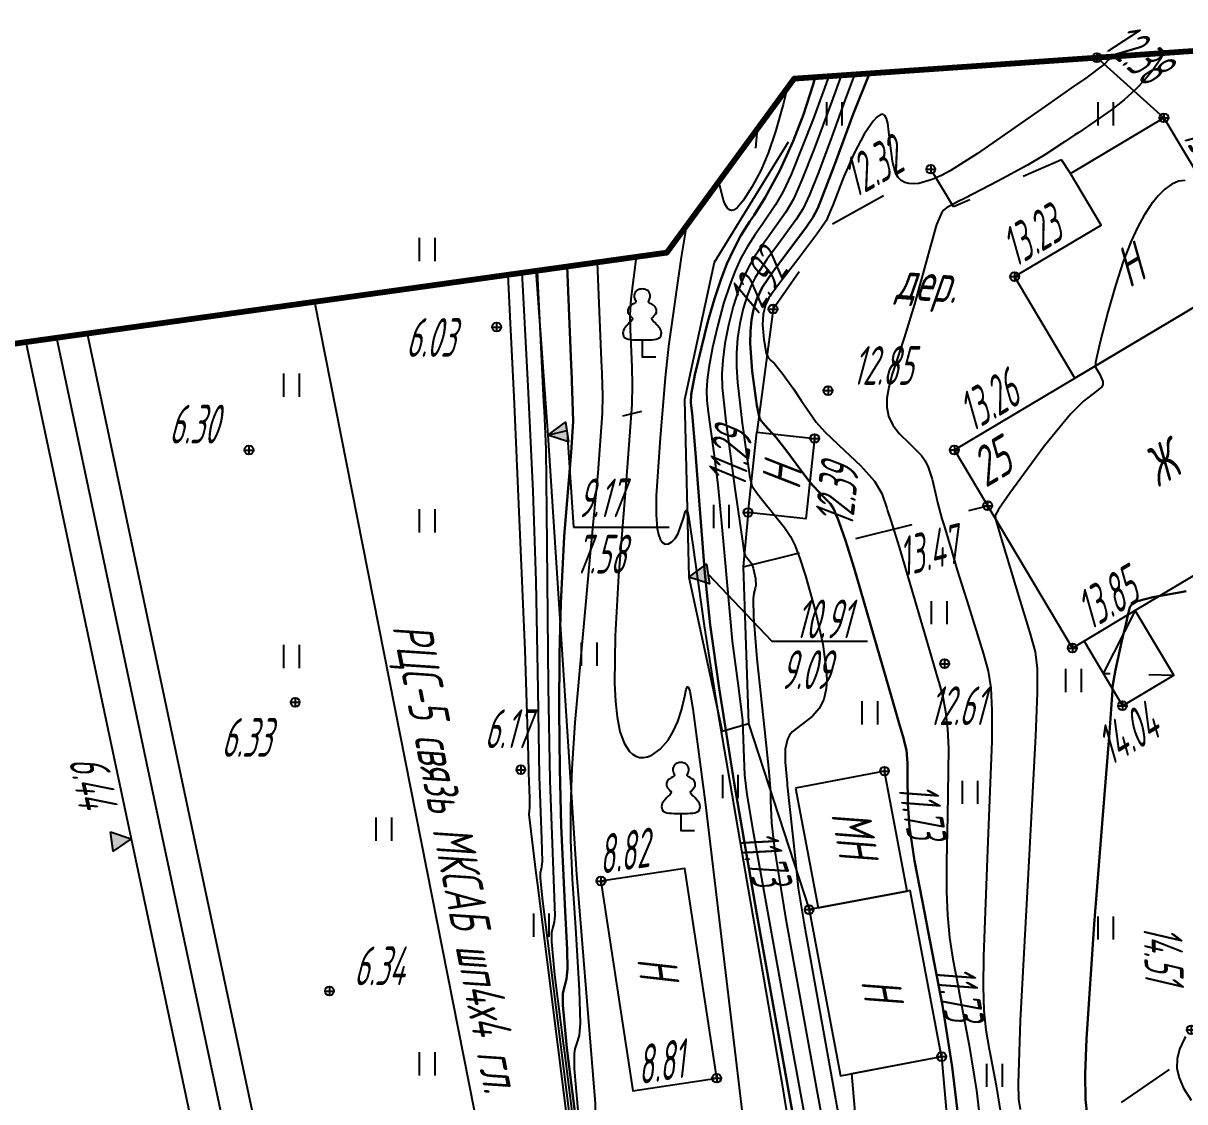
# Model space of a CAD drawing. Extents: x 1233805 to 1234355, y 654698 to 655114.
# Drawn here: x 1234101.63 to 1234131.59, y 655072.75 to 655100.57 of the extents above; entities that cross this region are included whole.
import ezdxf

# ---------------------------------------------------------------- set-up
doc = ezdxf.new("R2010")
doc.units = 0
for name, pattern in [('ИИDash_05_15', [2, 0.5, -1.5]), ('ИИDash_15_15', [3, 1.5, -1.5]), ('ИИDash_20_10', [3, 2, -1])]:
    doc.linetypes.add(name, pattern=pattern)
for name, color, linetype, lineweight in [('ИИ_ГОРИЗОНТАЛИ_ОСН', 32, 'Continuous', 25), ('ИИ_ГОРИЗОНТАЛИ_УТОЛЩ', 32, 'Continuous', 30), ('ИИ_ДОРОГИ_АД', 7, 'Continuous', 25), ('ИИ_ДОРОГИ_ЖД', 7, 'Continuous', 25), ('ИИ_КАБЕЛЬ_СВЯЗИ', 212, 'Continuous', 25), ('ИИ_ОГРАДЫ', 7, 'Continuous', 25), ('ИИ_ОТМЕТКИ', 7, 'Continuous', 25), ('ИИ_СООРУЖЕНИЕ', 7, 'Continuous', 25), ('ИИ_СТРОЕНИЕ', 7, 'Continuous', 25), ('ИИ_УГОДЬЯ', 7, 'Continuous', 25)]:
    doc.layers.add(name, color=color, linetype=linetype, lineweight=lineweight)
doc.layers.add('Оформление точек', color=7, linetype='Continuous')
doc.styles.add('VNIPISIMPLEXCUR', font='simplex.shx', dxfattribs={"width": 0.8, "oblique": 15})
doc.styles.add('ГОСТ 2.304 КУРСИВ', font='cs_gost2304.shx', dxfattribs={"oblique": 15})
doc.linetypes.add('ИИ05133', pattern='A,4,[4,3dservice.shx,S=0.7,R=0,X=0,Y=0],4,-2', length=10)
doc.linetypes.add('ИИ05155', pattern='A,0,[41,3dservice.shx,S=3,R=0,X=0,Y=0],-12', length=12)
doc.linetypes.add('ИИ052801П', pattern='A,2,[39,3dservice.shx,S=0.8,R=0,X=0,Y=0],2', length=4)
doc.linetypes.add('ИИ054751', pattern='A,2.5,[1,3dservice.shx,S=0.8,R=0,X=0,Y=0],2.5', length=5)

# ---------------------------------------------------------------- blocks, each defined once
blk = doc.blocks.new('ИИ05401')
at = {"color": 0, "linetype": 'Continuous', "lineweight": 25}
for points in [[(-0.4, 1.2), (-0.4, 0)], [(0.4, 1.2), (0.4, 0)]]:
    blk.add_lwpolyline(points, dxfattribs=at)
blk = doc.blocks.new('ИИ053881')
at = {"color": 0, "linetype": 'Continuous', "lineweight": 25}
blk.add_lwpolyline([(0, 0.875), (0.129, 0.876), (0.342, 0.878), (0.479, 0.882), (0.614, 0.891), (0.726, 0.907), (0.816, 0.94), (0.906, 1), (0.956, 1.071), (0.983, 1.151), (0.991, 1.231), (0.986, 1.295), (0.963, 1.379), (0.932, 1.445), (0.884, 1.516), (0.798, 1.61), (0.719, 1.692), (0.646, 1.766), (0.575, 1.842), (0.536, 1.889), (0.511, 1.929), (0.501, 1.967), (0.504, 1.992), (0.518, 2.017), (0.545, 2.049), (0.608, 2.115), (0.679, 2.198), (0.732, 2.29), (0.745, 2.372), (0.736, 2.444), (0.709, 2.515), (0.672, 2.575), (0.633, 2.617), (0.596, 2.646), (0.548, 2.678), (0.495, 2.709), (0.408, 2.76), (0.363, 2.789), (0.336, 2.812), (0.324, 2.831), (0.321, 2.846), (0.325, 2.865), (0.335, 2.89), (0.353, 2.928), (0.372, 2.968), (0.4, 3.034), (0.413, 3.103), (0.412, 3.19), (0.398, 3.247), (0.363, 3.319), (0.32, 3.377), (0.284, 3.414), (0.246, 3.444), (0.181, 3.476), (0.125, 3.489), (0.07, 3.496), (0, 3.5), (-0.07, 3.496), (-0.125, 3.489), (-0.181, 3.476), (-0.246, 3.444), (-0.284, 3.414), (-0.32, 3.377), (-0.363, 3.319), (-0.398, 3.247), (-0.412, 3.19), (-0.413, 3.103), (-0.4, 3.034), (-0.372, 2.968), (-0.353, 2.928), (-0.335, 2.89), (-0.325, 2.865), (-0.321, 2.846), (-0.324, 2.831), (-0.336, 2.812), (-0.363, 2.789), (-0.408, 2.76), (-0.495, 2.709), (-0.548, 2.678), (-0.596, 2.646), (-0.633, 2.617), (-0.672, 2.575), (-0.709, 2.515), (-0.736, 2.444), (-0.745, 2.372), (-0.732, 2.29), (-0.679, 2.198), (-0.608, 2.115), (-0.545, 2.049), (-0.518, 2.017), (-0.504, 1.992), (-0.501, 1.967), (-0.511, 1.929), (-0.536, 1.889), (-0.575, 1.842), (-0.646, 1.766), (-0.719, 1.692), (-0.798, 1.61), (-0.884, 1.516), (-0.932, 1.445), (-0.963, 1.379), (-0.986, 1.295), (-0.991, 1.231), (-0.983, 1.151), (-0.956, 1.071), (-0.906, 1), (-0.816, 0.94), (-0.726, 0.907), (-0.614, 0.891), (-0.479, 0.882), (-0.342, 0.878), (-0.129, 0.876)], close=True, dxfattribs=at)
blk.add_lwpolyline([(0, 0.875), (0, 0), (0.7, 0)], dxfattribs=at)
blk = doc.blocks.new('PICKET')
at = {"color": 0, "linetype": 'Continuous', "lineweight": 25}
for p, q in [((-0.23, 0), (0.23, 0)), ((0, 0.23), (0, -0.23))]:
    blk.add_line(p, q, dxfattribs=at)
blk.add_circle((0, 0), 0.23, dxfattribs=at)
at = {"color": 0, "linetype": 'Continuous', "style": 'VNIPISIMPLEXCUR', "oblique": 15, "width": 0.8}
blk.add_attdef('OTMETKA', (1.25, 0.3), '', height=2, dxfattribs=at)
at = {"color": 8, "linetype": 'Continuous', "style": 'VNIPISIMPLEXCUR', "oblique": 15, "width": 0.8, "flags": 1}
blk.add_attdef('NOMER', (1.25, -2.7), '', height=2, dxfattribs=at)
blk = doc.blocks.new('ИИ05280')
at = {"linetype": 'Continuous'}
blk.add_hatch(color=0, dxfattribs=at).paths.add_polyline_path([(0.5, 1), (-0.531, 1), (0, 0)])
at = {"color": 0, "linetype": 'Continuous'}
blk.add_lwpolyline([(0, 0), (-0.531, 1), (0.5, 1), (0, 0)], dxfattribs=at)
at = {"color": 0, "linetype": 'Continuous', "style": 'VNIPISIMPLEXCUR', "oblique": 15, "width": 0.8}
for tag, p in [('TOP', (1.705, 4.427)), ('FOUNDATION', (1.705, 0.998))]:
    blk.add_attdef(tag, p, '', height=2, dxfattribs=at)
blk = doc.blocks.new('*U181')
at = {"color": 0, "linetype": 'ByBlock', "lineweight": -2}
for points in [[(0, 0), (0.332, -4.883)], [(0.332, -4.883), (5.276, -4.883)]]:
    blk.add_lwpolyline(points, dxfattribs=at)
blk = doc.blocks.new('*U182')
at = {"color": 0, "linetype": 'ByBlock', "lineweight": -2}
for points in [[(0, 0), (3.281, -3.461)], [(3.281, -3.461), (8.226, -3.461)]]:
    blk.add_lwpolyline(points, dxfattribs=at)
blk = doc.blocks.new('ИИ05025')
at = {"linetype": 'Continuous', "lineweight": 25}
blk.add_hatch(color=0, dxfattribs=at).paths.add_polyline_path([(0.5, 1), (0, 0), (-0.5, 1)])
at = {"color": 0, "linetype": 'Continuous', "lineweight": 25}
blk.add_lwpolyline([(0.5, 1), (0, 0), (-0.5, 1)], close=True, dxfattribs=at)
at = {"color": 0, "linetype": 'Continuous', "style": 'VNIPISIMPLEXCUR', "oblique": 15, "width": 0.8}
blk.add_attdef('HEIGHT', (1.2, 0), '', height=2, dxfattribs=at)

msp = doc.modelspace()

# ---------------------------------------------------------------- linework, layer by layer
at = {"layer": 'ИИ_ГОРИЗОНТАЛИ_ОСН', "flags": 128}
for points, elevation in [([(1234129.67, 655099.7), (1234129.62, 655099.617), (1234129.528, 655099.516), (1234129.037, 655099.153), (1234128.673, 655098.9), (1234128.083, 655098.487), (1234126.243, 655097.206), (1234125.544, 655096.757), (1234125.316, 655096.638), (1234125.073, 655096.539), (1234124.732, 655096.438), (1234124.595, 655096.423), (1234124.475, 655096.43), (1234124.369, 655096.46), (1234124.279, 655096.513), (1234124.203, 655096.59), (1234124.142, 655096.69), (1234124.092, 655096.827), (1234124.05, 655097.006), (1234123.983, 655097.544), (1234123.928, 655097.991), (1234123.895, 655098.113), (1234123.855, 655098.187), (1234123.801, 655098.218), (1234123.733, 655098.204), (1234123.65, 655098.145), (1234123.554, 655098.041), (1234123.325, 655097.703), (1234123.065, 655097.219), (1234122.793, 655096.613), (1234122.512, 655095.879), (1234122.481, 655095.796), (1234122.342, 655095.471), (1234122.099, 655095.124), (1234121.607, 655094.477), (1234121.115, 655093.831), (1234120.863, 655093.485), (1234120.773, 655093.308), (1234120.714, 655093.066), (1234120.698, 655092.788), (1234120.73, 655092.407), (1234120.796, 655092.06), (1234120.841, 655091.95), (1234120.916, 655091.872), (1234120.997, 655091.796), (1234121.209, 655091.541), (1234121.496, 655091.142), (1234121.698, 655090.841), (1234122.087, 655090.28), (1234122.307, 655090.025), (1234122.64, 655089.714), (1234122.668, 655089.689), (1234123.237, 655089.155), (1234123.589, 655088.755), (1234123.78, 655088.435), (1234123.908, 655088.063), (1234123.926, 655087.995), (1234124.008, 655087.74), (1234124.226, 655087.057), (1234124.859, 655084.885), (1234124.9, 655084.744), (1234125.24, 655083.591), (1234125.245, 655083.577), (1234125.353, 655083.194), (1234125.424, 655082.814), (1234125.472, 655082.37), (1234125.496, 655081.858), (1234125.47, 655080.114), (1234125.443, 655078.949), (1234125.444, 655078.169), (1234125.47, 655077.56), (1234125.524, 655076.989), (1234125.607, 655076.431), (1234125.745, 655075.714), (1234125.766, 655075.607), (1234126.033, 655074.202), (1234126.22, 655073.038), (1234126.363, 655071.782)], 12.5), ([(1234131.042, 655099.795), (1234130.95, 655099.627), (1234130.77, 655099.358), (1234130.564, 655099.106), (1234130.321, 655098.855), (1234130.03, 655098.593), (1234129.701, 655098.331), (1234128.859, 655097.75), (1234128.759, 655097.685), (1234128.492, 655097.509), (1234127.981, 655097.177), (1234127.535, 655096.909), (1234126.772, 655096.49), (1234125.91, 655096.046), (1234125.747, 655095.966), (1234125.442, 655095.804), (1234125.37, 655095.744), (1234125.313, 655095.669), (1234125.189, 655095.373), (1234124.996, 655094.694), (1234124.946, 655094.511), (1234124.618, 655093.319), (1234124.355, 655092.451), (1234124.214, 655092.028), (1234124.047, 655091.519), (1234123.955, 655091.181), (1234123.907, 655090.9), (1234123.903, 655090.667), (1234123.953, 655090.429), (1234124.063, 655090.2), (1234124.23, 655089.981), (1234124.485, 655089.733), (1234124.488, 655089.73), (1234124.798, 655089.418), (1234124.892, 655089.28), (1234124.969, 655089.122), (1234125.072, 655088.806), (1234125.186, 655088.328), (1234125.213, 655088.204), (1234125.328, 655087.788), (1234125.386, 655087.601), (1234125.573, 655086.969), (1234125.724, 655086.46), (1234125.893, 655085.918), (1234125.971, 655085.675), (1234126.403, 655084.298), (1234126.522, 655083.859), (1234126.586, 655083.425), (1234126.616, 655082.838), (1234126.614, 655082.051), (1234126.505, 655079.251), (1234126.396, 655076.507), (1234126.39, 655075.72), (1234126.412, 655075.098), (1234126.46, 655074.61), (1234126.55, 655074.104), (1234126.555, 655074.076), (1234126.727, 655073.172), (1234126.847, 655072.425)], 13), ([(1234122.409, 655099.199), (1234122.006, 655098.094), (1234121.438, 655096.67), (1234121.23, 655096.229), (1234121.034, 655095.884), (1234120.698, 655095.386), (1234120.513, 655095.12), (1234120.311, 655094.807), (1234120.144, 655094.506), (1234119.992, 655094.178), (1234119.853, 655093.822), (1234119.697, 655093.341), (1234119.545, 655092.784), (1234119.41, 655092.205), (1234119.314, 655091.688), (1234119.272, 655091.363), (1234119.256, 655091.084), (1234119.264, 655090.834), (1234119.298, 655090.536), (1234119.441, 655089.482), (1234119.442, 655089.475), (1234119.546, 655088.662), (1234119.635, 655087.768), (1234119.716, 655086.827), (1234119.917, 655084.629), (1234120.076, 655083.417), (1234120.182, 655082.58), (1234120.211, 655081.857), (1234120.236, 655081.175), (1234120.296, 655080.679), (1234120.449, 655079.759), (1234121.468, 655074.13), (1234124.09, 655059.789)], 10.5), ([(1234122.726, 655099.221), (1234122.48, 655098.529), (1234122.035, 655097.331), (1234121.717, 655096.524), (1234121.495, 655096.031), (1234121.3, 655095.694), (1234120.904, 655095.132), (1234120.664, 655094.798), (1234120.476, 655094.517), (1234120.33, 655094.263), (1234120.2, 655093.992), (1234120.083, 655093.693), (1234119.944, 655093.258), (1234119.822, 655092.779), (1234119.729, 655092.307), (1234119.672, 655091.875), (1234119.651, 655091.526), (1234119.656, 655091.175), (1234119.749, 655090.302), (1234119.988, 655088.571), (1234120.188, 655087.151), (1234120.226, 655086.903), (1234120.254, 655086.84), (1234120.255, 655086.839), (1234120.365, 655086.706), (1234120.415, 655086.631), (1234120.457, 655086.516), (1234120.521, 655086.25), (1234120.531, 655086.066), (1234120.512, 655085.993), (1234120.479, 655085.871), (1234120.462, 655085.718), (1234120.465, 655085.251), (1234120.552, 655084.174), (1234120.748, 655082.344), (1234120.748, 655082.342), (1234120.865, 655081.266), (1234120.903, 655080.726), (1234120.907, 655080.523), (1234120.931, 655079.942), (1234121.007, 655079.267), (1234121.296, 655077.503), (1234122.119, 655072.949), (1234123.805, 655063.817)], 11), ([(1234123.072, 655099.245), (1234122.834, 655098.596), (1234122.48, 655097.618), (1234122.146, 655096.718), (1234121.915, 655096.145), (1234121.745, 655095.79), (1234121.566, 655095.504), (1234121.111, 655094.879), (1234120.814, 655094.476), (1234120.511, 655094.013), (1234120.406, 655093.801), (1234120.313, 655093.565), (1234120.202, 655093.206), (1234120.115, 655092.826), (1234120.057, 655092.442), (1234120.029, 655092.062), (1234120.029, 655091.703), (1234120.052, 655091.3), (1234120.177, 655090.252), (1234120.341, 655089.089), (1234120.367, 655088.904), (1234120.367, 655088.901), (1234120.422, 655088.638), (1234120.569, 655088.426), (1234120.702, 655088.266), (1234121.268, 655087.559), (1234121.42, 655087.333), (1234121.535, 655087.103), (1234121.655, 655086.789), (1234121.807, 655086.315), (1234122.074, 655085.365), (1234122.255, 655084.557), (1234122.345, 655083.903), (1234122.357, 655083.636), (1234122.345, 655083.41), (1234122.284, 655083.127), (1234122.165, 655082.89), (1234121.991, 655082.692), (1234121.723, 655082.493), (1234121.465, 655082.292), (1234121.395, 655082.202), (1234121.343, 655082.099), (1234121.284, 655081.842), (1234121.282, 655081.508), (1234121.333, 655080.964), (1234121.338, 655080.919), (1234121.542, 655079.03), (1234121.557, 655078.854), (1234121.623, 655078.261), (1234121.773, 655077.328), (1234122.771, 655071.768)], 11.5), ([(1234121.348, 655098.916), (1234121.236, 655098.471), (1234121.034, 655097.774), (1234120.843, 655097.216), (1234120.655, 655096.773), (1234120.431, 655096.358), (1234120.211, 655096.007), (1234120.042, 655095.81), (1234119.969, 655095.758), (1234119.903, 655095.739), (1234119.844, 655095.751), (1234119.792, 655095.796), (1234119.737, 655095.889), (1234119.683, 655096.033), (1234119.569, 655096.488)], 9.5), ([(1234120.631, 655097.938), (1234120.608, 655097.864), (1234120.555, 655097.754), (1234120.536, 655097.735), (1234120.519, 655097.758), (1234120.514, 655097.778)], 9), ([(1234131.601, 655096.513), (1234131.431, 655096.491), (1234131.258, 655096.417), (1234131.081, 655096.291), (1234130.903, 655096.115), (1234130.725, 655095.889), (1234130.549, 655095.616), (1234130.377, 655095.301), (1234130.213, 655094.948), (1234130.006, 655094.421), (1234129.803, 655093.807), (1234129.606, 655093.116), (1234129.405, 655092.313), (1234129.291, 655091.813), (1234129.289, 655091.7), (1234129.289, 655091.7), (1234129.316, 655091.654), (1234129.393, 655091.525), (1234129.393, 655091.525), (1234129.481, 655091.326), (1234129.48, 655091.251), (1234129.45, 655091.188), (1234129.313, 655091.077), (1234128.982, 655090.818), (1234128.644, 655090.481), (1234127.977, 655089.666), (1234127.079, 655088.446), (1234126.789, 655088.03), (1234126.697, 655087.872), (1234126.697, 655087.872), (1234126.697, 655087.872), (1234126.717, 655087.747), (1234126.862, 655087.251), (1234127.338, 655085.69), (1234127.596, 655084.849), (1234127.729, 655084.358), (1234127.781, 655083.928), (1234127.787, 655083.286), (1234127.745, 655082.191), (1234127.552, 655078.636), (1234127.348, 655074.845), (1234127.295, 655073.224), (1234127.306, 655072.819), (1234127.344, 655072.548)], 13.5), ([(1234118.739, 655095.355), (1234118.602, 655094.531), (1234118.276, 655092.241), (1234118.184, 655091.434), (1234118.125, 655090.702), (1234118.087, 655090.182), (1234118.061, 655089.872), (1234117.96, 655088.382), (1234117.956, 655087.892), (1234117.982, 655087.54), (1234118.015, 655087.38), (1234118.061, 655087.258), (1234118.121, 655087.176), (1234118.192, 655087.136), (1234118.274, 655087.14), (1234118.361, 655087.189), (1234118.447, 655087.281), (1234118.523, 655087.407), (1234118.659, 655087.805), (1234118.703, 655087.954), (1234118.733, 655088.003), (1234118.761, 655087.972), (1234118.791, 655087.853), (1234118.899, 655087.11), (1234119.196, 655085.022), (1234119.557, 655082.747), (1234120.315, 655078.338), (1234121.194, 655073.237), (1234121.791, 655069.582)], 9.5), ([(1234116.431, 655094.398), (1234116.541, 655091.872), (1234116.554, 655091.54), (1234116.555, 655091.527), (1234116.572, 655090.97), (1234116.565, 655090.503), (1234116.452, 655088.975), (1234116.257, 655086.897), (1234115.862, 655082.536), (1234115.782, 655081.339), (1234115.746, 655080.375), (1234115.749, 655079.502), (1234115.792, 655078.502), (1234115.872, 655077.241), (1234115.97, 655075.626), (1234115.991, 655074.775), (1234115.966, 655074.464), (1234115.903, 655074.242), (1234115.862, 655074.12), (1234115.841, 655073.994), (1234115.838, 655073.601), (1234115.964, 655072.241)], 8.5), ([(1234117.443, 655094.539), (1234117.303, 655093.457), (1234117.279, 655093.04), (1234117.286, 655092.662), (1234117.286, 655092.657), (1234117.319, 655091.914), (1234117.329, 655091.683), (1234117.329, 655091.681), (1234117.339, 655091.25), (1234117.324, 655090.738), (1234117.212, 655089.119), (1234117.155, 655088.452), (1234116.983, 655086.319), (1234116.897, 655084.769), (1234116.885, 655083.55), (1234116.907, 655083.07), (1234116.947, 655082.675), (1234117.022, 655082.297), (1234117.129, 655082.001), (1234117.265, 655081.788), (1234117.345, 655081.715), (1234117.43, 655081.663), (1234117.525, 655081.634), (1234117.626, 655081.629), (1234117.732, 655081.648), (1234117.841, 655081.691), (1234118.062, 655081.847), (1234118.266, 655082.08), (1234118.398, 655082.299), (1234118.512, 655082.556), (1234118.606, 655082.849), (1234118.692, 655083.213), (1234118.734, 655083.392), (1234118.763, 655083.453), (1234118.791, 655083.434), (1234118.823, 655083.338), (1234118.906, 655082.886), (1234119.217, 655080.48), (1234119.985, 655074.056), (1234120.243, 655071.887)], 9), ([(1234114.128, 655094.076), (1234114.189, 655092.822), (1234114.282, 655090.944), (1234114.571, 655084.396), (1234114.65, 655081.674), (1234114.659, 655081.238), (1234114.684, 655080.581), (1234114.692, 655080.342), (1234114.68, 655080.258), (1234114.671, 655080.158), (1234114.855, 655078.653), (1234114.886, 655078.409), (1234115.668, 655072.177), (1234116.076, 655068.762), (1234116.44, 655065.73), (1234116.574, 655064.711), (1234116.714, 655063.795), (1234117.323, 655060.312), (1234119.644, 655047.334)], 6.5), ([(1234114.49, 655094.127), (1234114.507, 655093.817), (1234114.647, 655091.208), (1234114.775, 655088.498), (1234114.85, 655086.18), (1234114.899, 655083.373), (1234114.938, 655081.137), (1234114.997, 655079.532), (1234115.016, 655078.95), (1234114.985, 655078.754), (1234114.963, 655078.662), (1234114.962, 655078.519), (1234115.021, 655077.922), (1234115.209, 655076.437), (1234115.238, 655076.211), (1234115.911, 655070.859), (1234116.067, 655069.569), (1234116.4, 655066.843), (1234116.653, 655064.935), (1234117.065, 655062.268), (1234117.796, 655058.063), (1234119.771, 655047.053)], 7), ([(1234114.883, 655094.182), (1234114.9, 655093.791), (1234115.052, 655090.798), (1234115.064, 655090.567), (1234115.106, 655089.583), (1234115.128, 655087.964), (1234115.136, 655087.096), (1234115.174, 655083.463), (1234115.217, 655081.036), (1234115.311, 655078.483), (1234115.341, 655077.558), (1234115.327, 655077.379), (1234115.291, 655077.25), (1234115.256, 655077.106), (1234115.254, 655076.88), (1234115.336, 655076.025), (1234115.566, 655074.198), (1234115.59, 655074.013), (1234116.154, 655069.541)], 7.5), ([(1234131.611, 655074.425), (1234131.589, 655074.383), (1234131.459, 655074.104), (1234131.396, 655073.86), (1234131.391, 655073.614), (1234131.445, 655073.367), (1234131.563, 655073.103), (1234131.754, 655072.796)], 14.5)]:
    msp.add_lwpolyline(points, dxfattribs=dict(at, elevation=elevation))
at = {"layer": 'ИИ_ГОРИЗОНТАЛИ_УТОЛЩ', "flags": 128}
for points, elevation in [([(1234122.058, 655099.175), (1234122.005, 655098.985), (1234121.754, 655098.214), (1234121.487, 655097.524), (1234121.142, 655096.768), (1234120.768, 655096.075), (1234120.48, 655095.619), (1234120.363, 655095.442), (1234120.144, 655095.091), (1234119.956, 655094.741), (1234119.782, 655094.36), (1234119.623, 655093.951), (1234119.462, 655093.462), (1234119.293, 655092.875), (1234118.956, 655091.5), (1234118.856, 655090.993), (1234118.846, 655090.771), (1234118.881, 655090.501), (1234118.881, 655090.499), (1234118.964, 655089.588), (1234119.014, 655088.921), (1234119.214, 655086.38), (1234119.348, 655085.055), (1234119.578, 655083.415), (1234119.972, 655080.978), (1234120.556, 655077.588), (1234123.098, 655063.423)], 10), ([(1234123.456, 655099.271), (1234123.039, 655098.221), (1234122.574, 655096.962), (1234122.481, 655096.707), (1234122.124, 655095.796), (1234121.999, 655095.56), (1234121.833, 655095.314), (1234121.327, 655094.637), (1234120.964, 655094.154), (1234120.689, 655093.753), (1234120.543, 655093.436), (1234120.467, 655093.183), (1234120.415, 655092.914), (1234120.387, 655092.624), (1234120.381, 655092.31), (1234120.43, 655091.593), (1234120.551, 655090.704), (1234120.62, 655090.392), (1234120.66, 655090.318), (1234120.733, 655090.234), (1234120.754, 655090.212), (1234121.049, 655089.879), (1234121.327, 655089.532), (1234121.568, 655089.202), (1234121.924, 655088.728), (1234122.249, 655088.382), (1234122.449, 655088.17), (1234122.542, 655088.033), (1234122.612, 655087.861), (1234122.639, 655087.786), (1234122.666, 655087.715), (1234122.841, 655087.228), (1234123.066, 655086.514), (1234124.046, 655083.135), (1234124.216, 655082.536), (1234124.342, 655082.1), (1234124.347, 655082.087), (1234124.412, 655081.819), (1234124.438, 655081.484), (1234124.439, 655081.156), (1234124.447, 655080.445), (1234124.491, 655079.831), (1234124.619, 655078.963), (1234124.884, 655077.6), (1234124.977, 655077.139), (1234125.339, 655075.231), (1234125.593, 655073.652), (1234125.776, 655072.148)], 12), ([(1234115.656, 655094.289), (1234115.765, 655091.755), (1234115.78, 655091.398), (1234115.782, 655091.348), (1234115.812, 655090.299), (1234115.762, 655089.494), (1234115.735, 655089.194), (1234115.582, 655087.331), (1234115.493, 655085.614), (1234115.46, 655084.296), (1234115.451, 655082.84), (1234115.467, 655081.325), (1234115.505, 655079.864), (1234115.607, 655077.67), (1234115.657, 655076.674), (1234115.666, 655076.167), (1234115.646, 655075.921), (1234115.597, 655075.746), (1234115.548, 655075.55), (1234115.546, 655075.241), (1234115.65, 655074.132), (1234115.923, 655071.954)], 8), ([(1234131.63, 655085.916), (1234131.498, 655085.895), (1234130.767, 655085.765), (1234130.371, 655085.662), (1234130.235, 655085.594), (1234130.177, 655085.51), (1234130.143, 655085.373), (1234130.119, 655085.262), (1234130.069, 655085.058), (1234129.987, 655084.717), (1234129.805, 655083.895), (1234129.73, 655083.449), (1234129.724, 655083.359), (1234129.647, 655082.272), (1234129.463, 655079.931), (1234129.259, 655077.328), (1234129.054, 655074.376), (1234129.021, 655073.463), (1234129.029, 655072.812), (1234129.071, 655072.41)], 14)]:
    msp.add_lwpolyline(points, dxfattribs=dict(at, elevation=elevation))
at = {"layer": 'ИИ_ДОРОГИ_АД', "linetype": 'ИИDash_15_15', "flags": 128}
for points in [[(1234128.644, 655096.691), (1234128.41, 655097.043), (1234125.63, 655095.828), (1234125.041, 655096.803), (1234122.484, 655095.368), (1234120.972, 655093.196)], [(1234120.197, 655086.549), (1234126.505, 655088.124)], [(1234149.635, 654921.668), (1234149.754, 654921.13), (1234150.146, 654920.593), (1234150.836, 654920.465), (1234152.087, 654920.881), (1234162.484, 654929.793), (1234163.045, 654929.995), (1234164.574, 654930.213), (1234165.078, 654930.55), (1234165.161, 654931.222), (1234163.581, 654935.835), (1234162.355, 654938.848), (1234158.875, 654947.212), (1234157.496, 654949.672), (1234154.325, 654953.284), (1234152.827, 654955.53), (1234151.49, 654958.433), (1234150.956, 654960.16), (1234150.603, 654963.557), (1234151, 654969.058), (1234150.845, 654972.94), (1234149.764, 654976.479), (1234148.018, 654981.63), (1234143.529, 654990.763), (1234140.432, 654996.939), (1234138.794, 655001.505), (1234135.373, 655010.163), (1234132.771, 655016.611), (1234131.197, 655022.879), (1234130.954, 655026.242), (1234128.805, 655037.406), (1234128.25, 655044.519), (1234127.548, 655055.305), (1234126.662, 655059.355), (1234126.839, 655067.454), (1234126.984, 655069.624), (1234127.974, 655071.322), (1234129.601, 655072.489), (1234132.183, 655074.257), (1234133.846, 655076.485), (1234134.667, 655078.409), (1234137.588, 655077.858), (1234137.66, 655077.059), (1234137.66, 655075.087), (1234136.817, 655071.851), (1234134.933, 655071.962), (1234132.803, 655071.112), (1234130.675, 655069.539), (1234130.01, 655067.921), (1234129.564, 655065.209), (1234129.497, 655062.129), (1234130.429, 655055.517), (1234131.007, 655052.119), (1234131.295, 655049.748), (1234131.203, 655046.987), (1234131.045, 655041.89), (1234131.686, 655035.66), (1234132.101, 655033.679), (1234133.917, 655031.528), (1234135.844, 655030.833), (1234137.144, 655030.855), (1234138.699, 655031.051), (1234139.057, 655028.25), (1234137.018, 655027.399), (1234135.269, 655026.054), (1234134.571, 655024.637), (1234134.481, 655023.27), (1234134.502, 655020.729), (1234136.715, 655013.043), (1234141.134, 655003.131), (1234145.015, 654994.038), (1234147.997, 654987.279), (1234150.196, 654982.328), (1234151.227, 654982.278)]]:
    msp.add_lwpolyline(points, dxfattribs=at)
at = {"layer": 'ИИ_ДОРОГИ_ЖД'}
for points in [[(1234103.274, 655092.561), (1234105.967, 655079.863), (1234111.241, 655055.087), (1234114.249, 655040.79), (1234120.633, 655010.648), (1234128.801, 654971.464), (1234129.49, 654967.922)], [(1234101.695, 655092.341), (1234104.412, 655079.533), (1234109.685, 655054.758), (1234112.693, 655040.461), (1234119.077, 655010.321), (1234127.242, 654971.15), (1234127.929, 654967.619)]]:
    msp.add_lwpolyline(points, dxfattribs=at)
at = {"layer": 'ИИ_ДОРОГИ_ЖД', "linetype": 'ИИ05155', "flags": 128}
msp.add_lwpolyline([(1234102.485, 655092.451), (1234105.189, 655079.698), (1234110.463, 655054.923), (1234113.471, 655040.626), (1234119.855, 655010.484), (1234128.022, 654971.307), (1234128.71, 654967.77)], dxfattribs=at)
at = {"layer": 'ИИ_КАБЕЛЬ_СВЯЗИ', "linetype": 'ИИ05133', "flags": 128}
msp.add_lwpolyline([(1234109.138, 655093.38), (1234134.289, 654966.125), (1234093.444, 654958.357)], dxfattribs=at)
at = {"layer": 'ИИ_ОГРАДЫ', "linetype": 'ИИ054751', "flags": 128}
for points in [[(1234131.056, 655098.128), (1234129.33, 655099.677)], [(1234120.972, 655093.196), (1234120.551, 655090.021)], [(1234120.325, 655087.949), (1234120.197, 655086.549), (1234120.335, 655082.509), (1234121.902, 655077.707)]]:
    msp.add_lwpolyline(points, dxfattribs=at)
at = {"layer": 'ИИ_СООРУЖЕНИЕ', "linetype": 'ИИ052801П', "flags": 128}
for points in [[(1234121.365, 655097.5), (1234119.451, 655094.399), (1234118.688, 655090.851), (1234118.801, 655086.28), (1234119.66, 655082.311), (1234120.335, 655082.509)], [(1234114.855, 655094.178), (1234115.163, 655089.939), (1234115.897, 655078.617), (1234116.38, 655072.708), (1234116.381, 655070.419), (1234117.034, 655064.755), (1234120.432, 655045.811)]]:
    msp.add_lwpolyline(points, dxfattribs=at)
at = {"layer": 'ИИ_СТРОЕНИЕ'}
for points in [[(1234133.406, 655094.182), (1234128.759, 655091.415), (1234127.202, 655094.031), (1234129.436, 655095.361), (1234128.644, 655096.691), (1234131.056, 655098.128), (1234133.301, 655094.358)], [(1234125.649, 655089.563), (1234128.759, 655091.415), (1234133.406, 655094.182), (1234134.234, 655092.791), (1234136.449, 655089.071), (1234130.317, 655085.419), (1234128.993, 655084.631), (1234128.692, 655084.452)], [(1234122.042, 655089.858), (1234121.815, 655087.787), (1234120.325, 655087.949), (1234120.551, 655090.021)], [(1234129.985, 655082.964), (1234131.309, 655083.753), (1234130.317, 655085.419), (1234128.993, 655084.631)], [(1234121.548, 655080.843), (1234122.134, 655077.75), (1234124.431, 655078.185), (1234123.846, 655081.278)], [(1234116.53, 655078.443), (1234117.352, 655073.031), (1234119.518, 655073.359), (1234118.696, 655078.771)], [(1234121.902, 655077.707), (1234122.713, 655073.424), (1234125.32, 655073.917), (1234124.509, 655078.2), (1234124.431, 655078.185), (1234122.134, 655077.75)], [(1234123.317, 655069.904), (1234123.002, 655073.478), (1234125.32, 655073.917), (1234125.655, 655070.11)]]:
    msp.add_lwpolyline(points, close=True, dxfattribs=at)
at = {"layer": 'ИИ_СТРОЕНИЕ', "linetype": 'ИИDash_20_10', "flags": 128}
msp.add_lwpolyline([(1234130.317, 655085.419), (1234129.489, 655083.797), (1234131.309, 655083.753)], dxfattribs=at)
at = {"layer": 'ИИ_УГОДЬЯ', "linetype": 'ИИDash_05_15', "flags": 128}
for points in [[(1234120.563, 655097.845), (1234120.408, 655095.95)], [(1234115.163, 655089.939), (1234118.688, 655090.851)]]:
    msp.add_lwpolyline(points, dxfattribs=at)
at = {"layer": 'Оформление точек', "color": 41, "lineweight": 80}
msp.add_lwpolyline([(1234167.81, 655097.022), (1234151.568, 655095.162), (1234148.217, 655098.816), (1234142.886, 655098.588), (1234142.238, 655100.567), (1234121.51, 655099.137), (1234118.221, 655094.648), (1234087.598, 655090.373), (1234059.482, 655089.903), (1234043.421, 655091.714)], dxfattribs=at)

# ---------------------------------------------------------------- block references
at = {"layer": 'ИИ_ДОРОГИ_ЖД'}
ref = msp.add_blockref('ИИ05025', (1234104.413, 655079.531, 6.444), dxfattribs=dict(at, xscale=0.4999999999999998, yscale=0.4999999999999998, zscale=0.4999999999999998, rotation=97.91729092579641))
ref.add_attrib('OTMETKA', '6.44', (1234102.8, 655081.561, 6.444), dxfattribs={"layer": '0', "linetype": 'Continuous', "height": 1, "rotation": 281.9736, "style": 'ГОСТ 2.304 КУРСИВ', "oblique": 15, "width": 0.65})
at = {"layer": 'ИИ_ОТМЕТКИ'}
ref = msp.add_blockref('PICKET', (1234129.326, 655099.681, 12.379), dxfattribs=dict(at, xscale=0.5, yscale=0.5, zscale=0.5))
ref.add_attrib('OTMETKA', '12.38', (1234129.474, 655099.941, 12.379), dxfattribs={"layer": '0', "color": 0, "linetype": 'Continuous', "height": 1, "rotation": 318.0933, "style": 'ГОСТ 2.304 КУРСИВ', "oblique": 15, "width": 0.65})
ref = msp.add_blockref('PICKET', (1234131.056, 655098.128, 13.386), dxfattribs=dict(at, xscale=0.5, yscale=0.5, zscale=0.5))
ref.add_attrib('OTMETKA', '13.39', (1234131.505, 655097.668, 13.386), dxfattribs={"layer": '0', "color": 0, "linetype": 'Continuous', "height": 1, "rotation": 300.7719, "style": 'ГОСТ 2.304 КУРСИВ', "oblique": 15, "width": 0.65})
ref = msp.add_blockref('PICKET', (1234125.041, 655096.803, 12.32), dxfattribs=dict(at, xscale=0.5, yscale=0.5, zscale=0.5))
ref.add_attrib('OTMETKA', '12.32', (1234123.097, 655096.052, 12.32), dxfattribs={"layer": '0', "color": 0, "linetype": 'Continuous', "height": 1, "rotation": 29.2961, "style": 'ГОСТ 2.304 КУРСИВ', "oblique": 15, "width": 0.65})
ref = msp.add_blockref('PICKET', (1234127.202, 655094.031, 13.225), dxfattribs=dict(at, xscale=0.5, yscale=0.5, zscale=0.5))
ref.add_attrib('OTMETKA', '13.23', (1234127.221, 655094.26, 13.225), dxfattribs={"layer": '0', "color": 0, "linetype": 'Continuous', "height": 1, "rotation": 30.7719, "style": 'ГОСТ 2.304 КУРСИВ', "oblique": 15, "width": 0.65})
ref = msp.add_blockref('PICKET', (1234120.972, 655093.196, 12.917), dxfattribs=dict(at, xscale=0.5, yscale=0.5, zscale=0.5))
ref.add_attrib('OTMETKA', '12.92', (1234120.534, 655092.954, 12.917), dxfattribs={"layer": '0', "color": 0, "linetype": 'Continuous', "height": 1, "rotation": 55.1573, "style": 'ГОСТ 2.304 КУРСИВ', "oblique": 15, "width": 0.65})
ref = msp.add_blockref('PICKET', (1234113.841, 655092.732, 6.03), dxfattribs=dict(at, xscale=0.5, yscale=0.5, zscale=0.5))
ref.add_attrib('OTMETKA', '6.03', (1234111.496, 655091.962, 6.03), dxfattribs={"layer": '0', "color": 0, "linetype": 'Continuous', "height": 1, "style": 'ГОСТ 2.304 КУРСИВ', "oblique": 15, "width": 0.65})
ref = msp.add_blockref('PICKET', (1234122.391, 655091.091, 12.845), dxfattribs=dict(at, xscale=0.5, yscale=0.5, zscale=0.5))
ref.add_attrib('OTMETKA', '12.85', (1234123.016, 655091.241, 12.845), dxfattribs={"layer": '0', "color": 0, "linetype": 'Continuous', "height": 1, "style": 'ГОСТ 2.304 КУРСИВ', "oblique": 15, "width": 0.65})
ref = msp.add_blockref('PICKET', (1234125.649, 655089.563, 13.257), dxfattribs=dict(at, xscale=0.5, yscale=0.5, zscale=0.5))
ref.add_attrib('OTMETKA', '13.26', (1234126.109, 655090.012, 13.257), dxfattribs={"layer": '0', "color": 0, "linetype": 'Continuous', "height": 1, "rotation": 30.7719, "style": 'ГОСТ 2.304 КУРСИВ', "oblique": 15, "width": 0.65})
ref = msp.add_blockref('PICKET', (1234107.452, 655089.56, 6.302), dxfattribs=dict(at, xscale=0.5, yscale=0.5, zscale=0.5))
ref.add_attrib('OTMETKA', '6.30', (1234105.386, 655089.729, 6.302), dxfattribs={"layer": '0', "color": 0, "linetype": 'Continuous', "height": 1, "style": 'ГОСТ 2.304 КУРСИВ', "oblique": 15, "width": 0.65})
ref = msp.add_blockref('PICKET', (1234120.325, 655087.949, 11.293), dxfattribs=dict(at, xscale=0.5, yscale=0.5, zscale=0.5))
ref.add_attrib('OTMETKA', '11.29', (1234120.258, 655088.589, 11.293), dxfattribs={"layer": '0', "color": 0, "linetype": 'Continuous', "height": 1, "rotation": 82.4489, "style": 'ГОСТ 2.304 КУРСИВ', "oblique": 15, "width": 0.65})
ref = msp.add_blockref('PICKET', (1234122.042, 655089.858, 12.386), dxfattribs=dict(at, xscale=0.5, yscale=0.5, zscale=0.5))
ref.add_attrib('OTMETKA', '12.39', (1234123.028, 655087.575, 12.386), dxfattribs={"layer": '0', "color": 0, "linetype": 'Continuous', "height": 1, "rotation": 83.7622, "style": 'ГОСТ 2.304 КУРСИВ', "oblique": 15, "width": 0.65})
ref = msp.add_blockref('PICKET', (1234126.505, 655088.124, 13.471), dxfattribs=dict(at, xscale=0.5, yscale=0.5, zscale=0.5))
ref.add_attrib('OTMETKA', '13.47', (1234124.322, 655086.291, 13.471), dxfattribs={"layer": '0', "color": 0, "linetype": 'Continuous', "height": 1, "rotation": 14.0201, "style": 'ГОСТ 2.304 КУРСИВ', "oblique": 15, "width": 0.65})
ref = msp.add_blockref('PICKET', (1234128.692, 655084.452, 13.851), dxfattribs=dict(at, xscale=0.5, yscale=0.5, zscale=0.5))
ref.add_attrib('OTMETKA', '13.85', (1234129.152, 655084.901, 13.851), dxfattribs={"layer": '0', "color": 0, "linetype": 'Continuous', "height": 1, "rotation": 30.7719, "style": 'ГОСТ 2.304 КУРСИВ', "oblique": 15, "width": 0.65})
ref = msp.add_blockref('PICKET', (1234125.396, 655084.048, 12.607), dxfattribs=dict(at, xscale=0.5, yscale=0.5, zscale=0.5))
ref.add_attrib('OTMETKA', '12.61', (1234124.991, 655082.466, 12.607), dxfattribs={"layer": '0', "color": 0, "linetype": 'Continuous', "height": 1, "style": 'ГОСТ 2.304 КУРСИВ', "oblique": 15, "width": 0.65})
ref = msp.add_blockref('PICKET', (1234108.644, 655083.053, 6.326), dxfattribs=dict(at, xscale=0.5, yscale=0.5, zscale=0.5))
ref.add_attrib('OTMETKA', '6.33', (1234106.737, 655081.647, 6.326), dxfattribs={"layer": '0', "color": 0, "linetype": 'Continuous', "height": 1, "style": 'ГОСТ 2.304 КУРСИВ', "oblique": 15, "width": 0.65})
ref = msp.add_blockref('PICKET', (1234129.985, 655082.964, 14.036), dxfattribs=dict(at, xscale=0.5, yscale=0.5, zscale=0.5))
ref.add_attrib('OTMETKA', '14.04', (1234129.681, 655081.409, 14.036), dxfattribs={"layer": '0', "color": 0, "linetype": 'Continuous', "height": 1, "rotation": 30.7719, "style": 'ГОСТ 2.304 КУРСИВ', "oblique": 15, "width": 0.65})
ref = msp.add_blockref('PICKET', (1234114.465, 655081.314, 6.165), dxfattribs=dict(at, xscale=0.5, yscale=0.5, zscale=0.5))
ref.add_attrib('OTMETKA', '6.17', (1234113.522, 655081.873, 6.165), dxfattribs={"layer": '0', "color": 0, "linetype": 'Continuous', "height": 1, "style": 'ГОСТ 2.304 КУРСИВ', "oblique": 15, "width": 0.65})
ref = msp.add_blockref('PICKET', (1234123.846, 655081.278, 11.73), dxfattribs=dict(at, xscale=0.5, yscale=0.5, zscale=0.5))
ref.add_attrib('OTMETKA', '11.73', (1234124.191, 655080.876, 11.73), dxfattribs={"layer": '0', "color": 0, "linetype": 'Continuous', "height": 1, "rotation": 280.7207, "style": 'ГОСТ 2.304 КУРСИВ', "oblique": 15, "width": 0.65})
ref = msp.add_blockref('PICKET', (1234116.53, 655078.443, 8.82), dxfattribs=dict(at, xscale=0.5, yscale=0.5, zscale=0.5))
ref.add_attrib('OTMETKA', '8.82', (1234116.525, 655078.621, 8.82), dxfattribs={"layer": '0', "color": 0, "linetype": 'Continuous', "height": 1, "rotation": 8.6321, "style": 'ГОСТ 2.304 КУРСИВ', "oblique": 15, "width": 0.65})
ref = msp.add_blockref('PICKET', (1234121.902, 655077.707, 11.73), dxfattribs=dict(at, xscale=0.5, yscale=0.5, zscale=0.5))
ref.add_attrib('OTMETKA', '11.73', (1234120.05, 655079.575, 11.73), dxfattribs={"layer": '0', "color": 0, "linetype": 'Continuous', "height": 1, "rotation": 288.076, "style": 'ГОСТ 2.304 КУРСИВ', "oblique": 15, "width": 0.65})
ref = msp.add_blockref('PICKET', (1234131.759, 655074.607, 14.507), dxfattribs=dict(at, xscale=0.5, yscale=0.5, zscale=0.5))
ref.add_attrib('OTMETKA', '14.51', (1234130.522, 655077.296, 14.507), dxfattribs={"layer": '0', "color": 0, "linetype": 'Continuous', "height": 1, "rotation": 271.863, "style": 'ГОСТ 2.304 КУРСИВ', "oblique": 15, "width": 0.65})
ref = msp.add_blockref('PICKET', (1234109.528, 655075.607, 6.341), dxfattribs=dict(at, xscale=0.5, yscale=0.5, zscale=0.5))
ref.add_attrib('OTMETKA', '6.34', (1234110.153, 655075.757, 6.341), dxfattribs={"layer": '0', "color": 0, "linetype": 'Continuous', "height": 1, "style": 'ГОСТ 2.304 КУРСИВ', "oblique": 15, "width": 0.65})
ref = msp.add_blockref('PICKET', (1234125.32, 655073.917, 11.73), dxfattribs=dict(at, xscale=0.5, yscale=0.5, zscale=0.5))
ref.add_attrib('OTMETKA', '11.73', (1234125.153, 655076.18, 11.73), dxfattribs={"layer": '0', "color": 0, "linetype": 'Continuous', "height": 1, "rotation": 280.7207, "style": 'ГОСТ 2.304 КУРСИВ', "oblique": 15, "width": 0.65})
ref = msp.add_blockref('PICKET', (1234119.518, 655073.359, 8.81), dxfattribs=dict(at, xscale=0.5, yscale=0.5, zscale=0.5))
ref.add_attrib('OTMETKA', '8.81', (1234117.525, 655073.197, 8.81), dxfattribs={"layer": '0', "color": 0, "linetype": 'Continuous', "height": 1, "rotation": 8.6321, "style": 'ГОСТ 2.304 КУРСИВ', "oblique": 15, "width": 0.65})
at = {"layer": 'ИИ_СООРУЖЕНИЕ'}
ref = msp.add_blockref('ИИ05280', (1234115.163, 655089.94, 7.576), dxfattribs=dict(at, xscale=0.4999999999999996, yscale=0.4999999999999996, zscale=0.4999999999999996, rotation=278.732455944037))
ref.add_attrib('TOP', '9.17', (1234115.926, 655087.826, 7.576), dxfattribs={"layer": '0', "color": 0, "linetype": 'Continuous', "height": 1, "style": 'ГОСТ 2.304 КУРСИВ', "oblique": 15, "width": 0.65})
ref.add_attrib('FOUNDATION', '7.58', (1234115.854, 655086.375, 7.576), dxfattribs={"layer": '0', "color": 0, "linetype": 'Continuous', "height": 1, "style": 'ГОСТ 2.304 КУРСИВ', "oblique": 15, "width": 0.65})
at = {"layer": 'ИИ_СООРУЖЕНИЕ', "color": 7, "xscale": 0.5, "yscale": 0.5, "zscale": 0.5}
for name, p in [('*U181', (1234115.657, 655090.015, 7.576)), ('*U182', (1234119.295, 655086.359, 9.089))]:
    msp.add_blockref(name, p, dxfattribs=at)
at = {"layer": 'ИИ_СООРУЖЕНИЕ'}
ref = msp.add_blockref('ИИ05280', (1234118.801, 655086.28, 9.089), dxfattribs=dict(at, xscale=0.4999999999999996, yscale=0.4999999999999996, zscale=0.4999999999999996, rotation=278.732455944037))
ref.add_attrib('TOP', '10.91', (1234121.538, 655084.703, 9.089), dxfattribs={"layer": '0', "color": 0, "linetype": 'Continuous', "height": 1, "style": 'ГОСТ 2.304 КУРСИВ', "oblique": 15, "width": 0.65})
ref.add_attrib('FOUNDATION', '9.09', (1234121.161, 655083.396, 9.089), dxfattribs={"layer": '0', "color": 0, "linetype": 'Continuous', "height": 1, "style": 'ГОСТ 2.304 КУРСИВ', "oblique": 15, "width": 0.65})
at = {"layer": 'ИИ_УГОДЬЯ', "xscale": 0.5, "yscale": 0.5, "zscale": 0.5}
for name, p in [('ИИ05401', (1234122.546, 655097.932)), ('ИИ05401', (1234129.546, 655097.932)), ('ИИ05401', (1234112.046, 655094.432)), ('ИИ053881', (1234117.595, 655091.963, -11.67)), ('ИИ05401', (1234108.546, 655090.932)), ('ИИ05401', (1234112.046, 655087.432)), ('ИИ05401', (1234119.634, 655087.543)), ('ИИ05401', (1234125.253, 655085.066)), ('ИИ05401', (1234108.546, 655083.932)), ('ИИ05401', (1234116.224, 655083.992)), ('ИИ05401', (1234128.717, 655083.316)), ('ИИ05401', (1234123.464, 655082.479)), ('ИИ053881', (1234118.592, 655079.75, -11.67)), ('ИИ05401', (1234119.864, 655080.584)), ('ИИ05401', (1234126.046, 655080.432)), ('ИИ05401', (1234110.927, 655079.481)), ('ИИ05401', (1234114.99, 655077.006)), ('ИИ05401', (1234129.546, 655076.932)), ('ИИ05401', (1234112.046, 655073.432)), ('ИИ05401', (1234126.679, 655073.133))]:
    msp.add_blockref(name, p, dxfattribs=at)

# ---------------------------------------------------------------- texts
at = {"layer": 'ИИ_ДОРОГИ_АД', "style": 'ГОСТ 2.304 КУРСИВ', "oblique": 15, "width": 0.8}
msp.add_text('дер.', height=1, rotation=355.8203, dxfattribs=at).set_placement((1234124.116, 655093.463))
at = {"layer": 'ИИ_КАБЕЛЬ_СВЯЗИ', "color": 7, "style": 'ГОСТ 2.304 КУРСИВ', "oblique": 15, "width": 0.8}
msp.add_text('РЦС-5 связь МКСАБ шп4х4 гл. 0.6', height=1, rotation=281.1803, dxfattribs=at).set_placement((1234111.146, 655085.005, -11.67))
at = {"layer": 'ИИ_СТРОЕНИЕ', "style": 'ГОСТ 2.304 КУРСИВ', "oblique": 15, "width": 0.8}
for s, rotation, p in [('Н', 30.7719, (1234130.159, 655093.729)), ('25', 30.7719, (1234126.456, 655088.578)), ('Ж', 30.7719, (1234130.896, 655088.577)), ('Н', 83.7622, (1234121.662, 655088.52)), ('МН', 280.7207, (1234122.467, 655080.171)), ('Н', 278.6321, (1234117.461, 655076.44)), ('Н', 280.7207, (1234123.236, 655075.859))]:
    msp.add_text(s, height=1, rotation=rotation, dxfattribs=at).set_placement(p)

doc.saveas('drawing.dxf')
